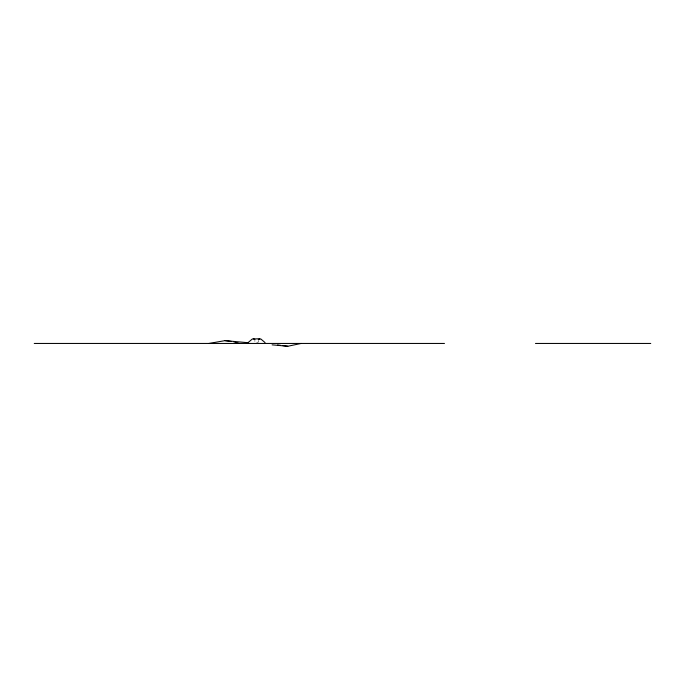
<?xml version="1.0" encoding="UTF-8"?>
<svg xmlns="http://www.w3.org/2000/svg" width="685" height="685" viewBox="0 0 685 685"><rect width="100%" height="100%" fill="white"/><g stroke="black" fill="none" stroke-linecap="round" stroke-linejoin="round"><path stroke-width="0.51" stroke-dasharray="3.42 2.57" d="M258.262 340.359L258.262 342.209L254.897 342.209L254.897 340.359"/><path stroke-width="1.03" d="M258.262 339.426L260.848 339.007L265.052 342.577M248.116 342.577L252.311 339.007L259.82 338.75M272.108 344.846L287.811 346.25L301.186 343.45M208.951 343.45L224.997 340.642L248.278 342.723M34.25 343.45L444.479 343.45M535.473 343.45L650.75 343.45M224.997 340.642L231.359 341.421M233.474 341.687L239.065 343.45M277.528 344.949L280.61 345.343M282.665 345.6L287.811 346.25M253.339 338.75L254.897 339.426"/></g></svg>
